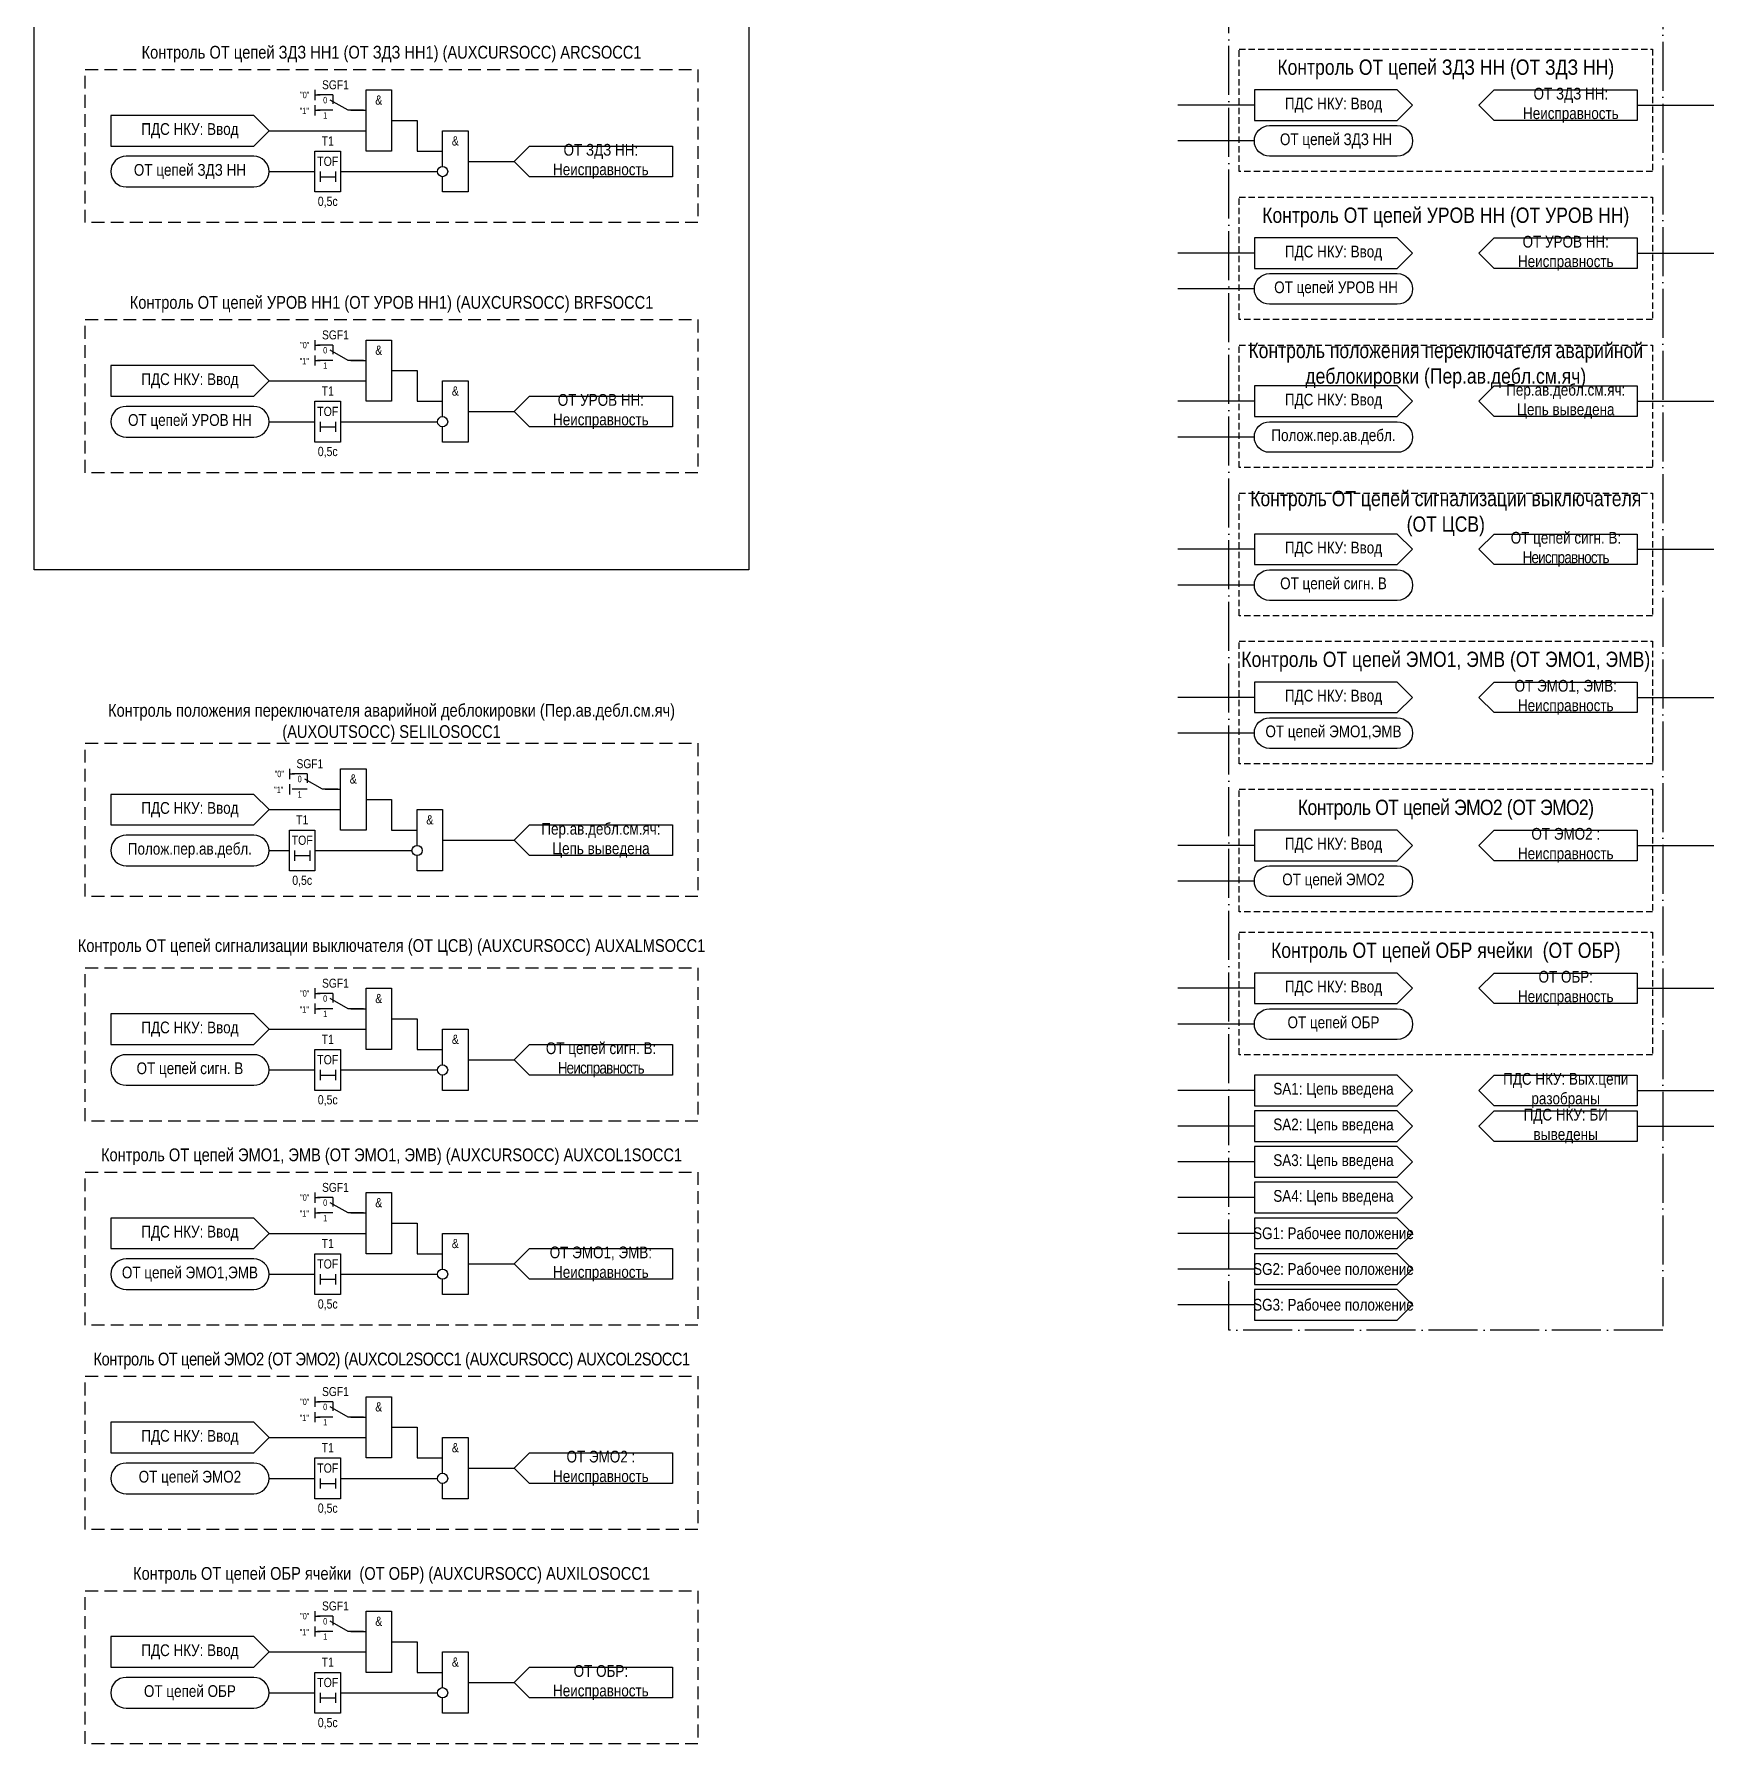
# Model space of a CAD drawing. Header units: millimetres. Extents: x -10 to 319, y 0 to 688.
# Drawn here: x -10 to 319, y 0 to 334.9 of the extents above; entities that cross this region are included whole.
import ezdxf
from ezdxf.enums import TextEntityAlignment as Align

# ---------------------------------------------------------------- set-up
doc = ezdxf.new("R2010")
doc.units = ezdxf.units.MM
doc.linetypes.add('ACAD_ISO04W100', pattern=[30, 24, -3, 0, -3])
doc.linetypes.add('штриховая2', pattern=[0.375, 0.25, -0.125])
doc.layers.add('TEXT', color=7, linetype='Continuous', lineweight=25)
doc.layers.add('Основная', color=7, linetype='Continuous')
doc.styles.add('2.5_Gost_RD', font='ARIALN.TTF', dxfattribs={"height": 2.5})
doc.styles.add('3.5_Gost_RD', font='ARIALN.TTF', dxfattribs={"height": 3.5})
doc.styles.add('Вывод', font='ARIALN.TTF', dxfattribs={"height": 2.5})
doc.styles.add('Компонент', font='ARIALN.TTF', dxfattribs={"height": 3.5})

# ---------------------------------------------------------------- blocks, each defined once
blk = doc.blocks.new('*U958')
at = {"layer": 'Основная', "color": 0}
blk.add_line((0, 0), (7, 4), dxfattribs=at)
at = {"layer": 'Основная', "ltscale": 0.35}
blk.add_line((6, 6), (6, 2.5), dxfattribs=at)
blk = doc.blocks.new('*U985')
at = {"layer": 'Основная', "color": 0}
for p, q in [((-3, 6), (-9, 6)), ((-3, 0), (-9, 0)), ((9, 0), (3, 0))]:
    blk.add_line(p, q, dxfattribs=at)
at = {"layer": 'Основная', "ltscale": 0.25, "xscale": -1}
blk.add_blockref('*U958', (3, 0), dxfattribs=at)
at = {"layer": 'Основная'}
for tag, height, style, p in [('В1', 2.5, 'Вывод', (-14, 6)), ('ОУ', 3.5, 'Компонент', (-2, 10)), ('В2', 2.5, 'Вывод', (-6, 4)), ('В3', 2.5, 'Вывод', (-6, -2))]:
    blk.add_attdef(tag, text='', height=height, dxfattribs=dict(at, style=style)).set_placement(p, align=Align.MIDDLE_CENTER)

msp = doc.modelspace()

# ---------------------------------------------------------------- linework, layer by layer
at = {"ltscale": 100}
for p, q in [((45, 324), (45, 322)), ((45, 323), (46, 323)), ((45, 321), (45, 319)), ((45, 320), (46, 320)), ((229, 321), (214, 321)), ((304, 321), (319, 321)), ((229, 314), (214, 314)), ((229, 292), (214, 292)), ((304, 292), (319, 292)), ((229, 285), (214, 285)), ((45, 275), (45, 273)), ((45, 274), (46, 274)), ((45, 272), (45, 270)), ((45, 271), (46, 271)), ((229, 263), (214, 263)), ((304, 263), (319, 263)), ((229, 256), (214, 256)), ((229, 234), (214, 234)), ((304, 234), (319, 234)), ((229, 227), (214, 227)), ((229, 205), (214, 205)), ((304, 205), (319, 205)), ((229, 198), (214, 198)), ((40, 191), (40, 189)), ((40, 190), (41, 190)), ((40, 188), (40, 186)), ((229, 176), (214, 176)), ((304, 176), (319, 176)), ((229, 169), (214, 169)), ((45, 148), (45, 146)), ((229, 148), (214, 148)), ((304, 148), (319, 148)), ((45, 147), (46, 147)), ((45, 145), (45, 143)), ((45, 144), (46, 144)), ((229, 141), (214, 141)), ((229, 128), (214, 128)), ((304, 128), (319, 128)), ((229, 121), (214, 121)), ((304, 121), (319, 121)), ((229, 114), (214, 114)), ((45, 108), (45, 106)), ((45, 107), (46, 107)), ((45, 105), (45, 103)), ((45, 104), (46, 104)), ((229, 107), (214, 107)), ((229, 100), (214, 100)), ((229, 93), (214, 93)), ((229, 86), (214, 86)), ((45, 68), (45, 66)), ((45, 67), (46, 67)), ((45, 65), (45, 63)), ((45, 64), (46, 64)), ((45, 26), (45, 24)), ((45, 25), (46, 25)), ((45, 23), (45, 21)), ((45, 22), (46, 22))]:
    msp.add_line(p, q, dxfattribs=at)
at = {"color": 3, "ltscale": 100}
msp.add_lwpolyline([(-10, 648), (130, 648), (130, 230), (-10, 230)], close=True, dxfattribs=at)
at = {"color": 251, "linetype": 'ACAD_ISO04W100', "lineweight": 30, "ltscale": 0.4, "true_color": 0x58595b}
msp.add_lwpolyline([(224, 648), (309, 648), (309, 81), (224, 81)], close=True, dxfattribs=at)
at = {"linetype": 'штриховая2', "ltscale": 5}
for points in [[(226, 332), (307, 332), (307, 308), (226, 308)], [(226, 303), (307, 303), (307, 279), (226, 279)], [(226, 274), (307, 274), (307, 250), (226, 250)], [(226, 245), (307, 245), (307, 221), (226, 221)], [(226, 216), (307, 216), (307, 192), (226, 192)], [(226, 187), (307, 187), (307, 163), (226, 163)], [(226, 159), (307, 159), (307, 135), (226, 135)]]:
    msp.add_lwpolyline(points, close=True, dxfattribs=at)
at = {"linetype": 'штриховая2', "ltscale": 10}
for points in [[(0, 328), (120, 328), (120, 298), (0, 298)], [(0, 279), (120, 279), (120, 249), (0, 249)], [(0, 196), (120, 196), (120, 166), (0, 166)], [(0, 152), (120, 152), (120, 122), (0, 122)], [(0, 112), (120, 112), (120, 82), (0, 82)], [(0, 72), (120, 72), (120, 42), (0, 42)], [(0, 30), (120, 30), (120, 0), (0, 0)]]:
    msp.add_lwpolyline(points, close=True, dxfattribs=at)
at = {"ltscale": 100}
for points in [[(55, 324), (60, 324), (60, 312), (55, 312)], [(229, 324), (229, 318), (257, 318), (260, 321), (257, 324)], [(304, 318), (276, 318), (273, 321), (276, 324), (304, 324)], [(5, 319), (5, 313), (33, 313), (36, 316), (33, 319)], [(45, 312), (50, 312), (50, 304), (45, 304)], [(229, 295), (229, 289), (257, 289), (260, 292), (257, 295)], [(304, 289), (276, 289), (273, 292), (276, 295), (304, 295)], [(55, 275), (60, 275), (60, 263), (55, 263)], [(5, 270), (5, 264), (33, 264), (36, 267), (33, 270)], [(229, 266), (229, 260), (257, 260), (260, 263), (257, 266)], [(304, 260), (276, 260), (273, 263), (276, 266), (304, 266)], [(45, 263), (50, 263), (50, 255), (45, 255)], [(229, 237), (229, 231), (257, 231), (260, 234), (257, 237)], [(304, 231), (276, 231), (273, 234), (276, 237), (304, 237)], [(229, 208), (229, 202), (257, 202), (260, 205), (257, 208)], [(304, 202), (276, 202), (273, 205), (276, 208), (304, 208)], [(50, 191), (55, 191), (55, 179), (50, 179)], [(5, 186), (5, 180), (33, 180), (36, 183), (33, 186)], [(40, 179), (45, 179), (45, 171), (40, 171)], [(229, 179), (229, 173), (257, 173), (260, 176), (257, 179)], [(304, 173), (276, 173), (273, 176), (276, 179), (304, 179)], [(229, 151), (229, 145), (257, 145), (260, 148), (257, 151)], [(304, 145), (276, 145), (273, 148), (276, 151), (304, 151)], [(55, 148), (60, 148), (60, 136), (55, 136)], [(5, 143), (5, 137), (33, 137), (36, 140), (33, 143)], [(45, 136), (50, 136), (50, 128), (45, 128)], [(229, 131), (229, 125), (257, 125), (260, 128), (257, 131)], [(229, 124), (229, 118), (257, 118), (260, 121), (257, 124)], [(229, 117), (229, 111), (257, 111), (260, 114), (257, 117)], [(55, 108), (60, 108), (60, 96), (55, 96)], [(229, 110), (229, 104), (257, 104), (260, 107), (257, 110)], [(5, 103), (5, 97), (33, 97), (36, 100), (33, 103)], [(229, 103), (229, 97), (257, 97), (260, 100), (257, 103)], [(45, 96), (50, 96), (50, 88), (45, 88)], [(229, 96), (229, 90), (257, 90), (260, 93), (257, 96)], [(229, 89), (229, 83), (257, 83), (260, 86), (257, 89)], [(55, 68), (60, 68), (60, 56), (55, 56)], [(5, 63), (5, 57), (33, 57), (36, 60), (33, 63)], [(45, 56), (50, 56), (50, 48), (45, 48)], [(55, 26), (60, 26), (60, 14), (55, 14)], [(5, 21), (5, 15), (33, 15), (36, 18), (33, 21)], [(45, 14), (50, 14), (50, 6), (45, 6)]]:
    msp.add_lwpolyline(points, close=True, dxfattribs=at)
for points in [[(52, 320), (55, 320)], [(52, 320), (55, 320)], [(36, 316), (55, 316)], [(60, 318), (65, 318), (65, 312), (70, 312)], [(70, 309), (70, 316), (75, 316), (75, 304), (70, 304), (70, 307)], [(84, 310), (87, 313), (115, 313), (115, 307), (87, 307), (84, 310)], [(75, 310), (84, 310)], [(36, 308), (45, 308)], [(46, 308), (46, 306)], [(46, 307), (49, 307)], [(49, 308), (49, 306)], [(50, 308), (69, 308)], [(52, 271), (55, 271)], [(52, 271), (55, 271)], [(60, 269), (65, 269), (65, 263), (70, 263)], [(36, 267), (55, 267)], [(70, 260), (70, 267), (75, 267), (75, 255), (70, 255), (70, 258)], [(84, 261), (87, 264), (115, 264), (115, 258), (87, 258), (84, 261)], [(36, 259), (45, 259)], [(46, 259), (46, 257)], [(46, 258), (49, 258)], [(49, 259), (49, 257)], [(50, 259), (69, 259)], [(75, 261), (84, 261)], [(47, 187), (50, 187)], [(55, 185), (60, 185), (60, 179), (65, 179)], [(36, 183), (50, 183)], [(65, 176), (65, 183), (70, 183), (70, 171), (65, 171), (65, 174)], [(84, 177), (87, 180), (115, 180), (115, 174), (87, 174), (84, 177)], [(36, 175), (40, 175)], [(41, 175), (41, 173)], [(44, 175), (44, 173)], [(45, 175), (64, 175)], [(70, 177), (84, 177)], [(41, 174), (44, 174)], [(52, 144), (55, 144)], [(52, 144), (55, 144)], [(60, 142), (65, 142), (65, 136), (70, 136)], [(36, 140), (55, 140)], [(70, 133), (70, 140), (75, 140), (75, 128), (70, 128), (70, 131)], [(75, 134), (84, 134)], [(84, 134), (87, 137), (115, 137), (115, 131), (87, 131), (84, 134)], [(36, 132), (45, 132)], [(46, 132), (46, 130)], [(46, 131), (49, 131)], [(49, 132), (49, 130)], [(50, 132), (69, 132)], [(273, 128), (276, 131), (304, 131), (304, 125), (276, 125), (273, 128)], [(273, 121), (276, 124), (304, 124), (304, 118), (276, 118), (273, 121)], [(52, 104), (55, 104)], [(52, 104), (55, 104)], [(60, 102), (65, 102), (65, 96), (70, 96)], [(36, 100), (55, 100)], [(70, 93), (70, 100), (75, 100), (75, 88), (70, 88), (70, 91)], [(75, 94), (84, 94)], [(84, 94), (87, 97), (115, 97), (115, 91), (87, 91), (84, 94)], [(36, 92), (45, 92)], [(46, 92), (46, 90)], [(46, 91), (49, 91)], [(49, 92), (49, 90)], [(50, 92), (69, 92)], [(52, 64), (55, 64)], [(52, 64), (55, 64)], [(60, 62), (65, 62), (65, 56), (70, 56)], [(36, 60), (55, 60)], [(70, 53), (70, 60), (75, 60), (75, 48), (70, 48), (70, 51)], [(84, 54), (87, 57), (115, 57), (115, 51), (87, 51), (84, 54)], [(75, 54), (84, 54)], [(36, 52), (45, 52)], [(46, 52), (46, 50)], [(46, 51), (49, 51)], [(49, 52), (49, 50)], [(50, 52), (69, 52)], [(52, 22), (55, 22)], [(52, 22), (55, 22)], [(36, 18), (55, 18)], [(60, 20), (65, 20), (65, 14), (70, 14)], [(70, 11), (70, 18), (75, 18), (75, 6), (70, 6), (70, 9)], [(84, 12), (87, 15), (115, 15), (115, 9), (87, 9), (84, 12)], [(75, 12), (84, 12)], [(36, 10), (45, 10)], [(46, 10), (46, 8)], [(46, 9), (49, 9)], [(49, 10), (49, 8)], [(50, 10), (69, 10)]]:
    msp.add_lwpolyline(points, dxfattribs=at)
for points in [[(232, 311, -1), (232, 317), (257, 317, -1), (257, 311)], [(8, 305), (33, 305, 1), (33, 311), (8, 311, 1)], [(232, 282, -1), (232, 288), (257, 288, -1), (257, 282)], [(8, 256), (33, 256, 1), (33, 262), (8, 262, 1)], [(232, 253, -1), (232, 259), (257, 259, -1), (257, 253)], [(232, 224, -1), (232, 230), (257, 230, -1), (257, 224)], [(232, 195, -1), (232, 201), (257, 201, -1), (257, 195)], [(8, 172), (33, 172, 1), (33, 178), (8, 178, 1)], [(232, 166, -1), (232, 172), (257, 172, -1), (257, 166)], [(232, 138, -1), (232, 144), (257, 144, -1), (257, 138)], [(8, 129), (33, 129, 1), (33, 135), (8, 135, 1)], [(8, 89), (33, 89, 1), (33, 95), (8, 95, 1)], [(8, 49), (33, 49, 1), (33, 55), (8, 55, 1)], [(8, 7), (33, 7, 1), (33, 13), (8, 13, 1)]]:
    msp.add_lwpolyline(points, format="xyb", close=True, dxfattribs=at)
for centre in [(70, 308), (70, 259), (65, 175), (70, 132), (70, 92), (70, 52), (70, 10)]:
    msp.add_circle(centre, 1, dxfattribs=at)

# ---------------------------------------------------------------- block references
at = {"layer": 'Основная', "ltscale": 0.25, "xscale": 0.5, "yscale": 0.5, "zscale": 0.5}
for p in [(50, 320), (50, 271), (45, 187), (50, 144), (50, 104), (50, 64), (50, 22)]:
    msp.add_blockref('*U985', p, dxfattribs=at).add_auto_attribs({'ОУ': 'SGF1', 'В1': '"0"', 'В2': '0', 'В3': '1'})

# ---------------------------------------------------------------- texts
at = {"color": 30, "ltscale": 100, "attachment_point": 5, "style": '3.5_Gost_RD'}
for s, insert, char_height, width in [('Контроль ОТ цепей ЗДЗ НН1 (ОТ ЗДЗ НН1) (AUXCURSOCC) {\\C6;ARCSOCC1}', (60, 331), 2.5, 120), ('Контроль ОТ цепей ЗДЗ НН (ОТ ЗДЗ НН)', (266.5, 328), 3, 81), ('Контроль ОТ цепей УРОВ НН (ОТ УРОВ НН)', (266.5, 299), 3, 81), ('Контроль ОТ цепей УРОВ НН1 (ОТ УРОВ НН1) (AUXCURSOCC) {\\C6;BRFSOCC1}', (60, 282), 2.5, 120), ('Контроль положения переключателя аварийной деблокировки (Пер.ав.дебл.см.яч)', (266.5, 270), 3, 81), ('Контроль ОТ цепей сигнализации выключателя (ОТ ЦСВ)', (266.5, 241), 3, 81), ('Контроль ОТ цепей ЭМО1, ЭМВ (ОТ ЭМО1, ЭМВ)', (266.5, 212), 3, 81), ('{\\T0.95;Контроль ОТ цепей ЭМО2 (ОТ ЭМО2)}', (266.5, 183), 3, 81), ('\\pt87.5;Контроль ОТ цепей сигнализации выключателя (ОТ ЦСВ) (AUXCURSOCC) {\\C6;AUXALMSOCC1}', (60, 156), 2.5, 120), ('Контроль ОТ цепей ОБР ячейки  (ОТ ОБР) ', (266.5, 155), 3, 81), ('Контроль ОТ цепей ЭМО1, ЭМВ (ОТ ЭМО1, ЭМВ) (AUXCURSOCC) {\\C6;AUXCOL1SOCC1}', (60, 115), 2.5, 120), ('{\\T0.95;Контроль ОТ цепей ЭМО2 (ОТ ЭМО2) (AUXCOL2SOCC1 (AUXCURSOCC) \\C6;AUXCOL2SOCC1}', (60, 75), 2.5, 120)]:
    msp.add_mtext(s, dxfattribs=dict(at, insert=insert, char_height=char_height, width=width))
at = {"ltscale": 100, "attachment_point": 5}
for s, insert, char_height, width, style in [('&', (57.5, 322), 1.8, 5, '2.5_Gost_RD'), ('ПДС НКУ: Ввод', (244.5, 321), 2.3, 31, '2.5_Gost_RD'), ('ОТ ЗДЗ НН: Неисправность', (291, 321), 2.3, 28, '2.5_Gost_RD'), ('ПДС НКУ: Ввод', (20.5, 316), 2.3, 31, '2.5_Gost_RD'), ('T1', (47.5, 314), 1.8, 5, '2.5_Gost_RD'), ('&', (72.5, 314), 1.8, 5, '2.5_Gost_RD'), ('ОТ цепей ЗДЗ НН', (245, 314), 2.3, 31, '2.5_Gost_RD'), ('ОТ ЗДЗ НН: Неисправность', (101, 310), 2.3, 28, '2.5_Gost_RD'), ('ОТ цепей ЗДЗ НН', (20.5, 308), 2.3, 31, '2.5_Gost_RD'), ('TOF', (47.5, 310), 1.8, 5, '2.5_Gost_RD'), ('0,5с', (47.5, 302), 1.8, 5, '2.5_Gost_RD'), ('ОТ УРОВ НН: Неисправность', (290, 292), 2.3, 28, '2.5_Gost_RD'), ('ПДС НКУ: Ввод', (244.5, 292), 2.3, 31, '2.5_Gost_RD'), ('ОТ цепей УРОВ НН', (245, 285), 2.3, 31, '2.5_Gost_RD'), ('&', (57.5, 273), 1.8, 5, '2.5_Gost_RD'), ('ПДС НКУ: Ввод', (20.5, 267), 2.3, 31, '2.5_Gost_RD'), ('T1', (47.5, 265), 1.8, 5, '2.5_Gost_RD'), ('&', (72.5, 265), 1.8, 5, '2.5_Gost_RD'), ('Пер.ав.дебл.см.яч: Цепь выведена', (290, 263), 2.3, 28, '2.5_Gost_RD'), ('TOF', (47.5, 261), 1.8, 5, '2.5_Gost_RD'), ('ОТ УРОВ НН: Неисправность', (101, 261), 2.3, 28, '2.5_Gost_RD'), ('ПДС НКУ: Ввод', (244.5, 263), 2.3, 31, '2.5_Gost_RD'), ('ОТ цепей УРОВ НН', (20.5, 259), 2.3, 31, '2.5_Gost_RD'), ('0,5с', (47.5, 253), 1.8, 5, '2.5_Gost_RD'), ('ПДС НКУ: Ввод', (244.5, 234), 2.3, 31, '2.5_Gost_RD'), ('ОТ цепей сигн. В{\\T0.9;: Неисправность }', (290, 234), 2.3, 28, '2.5_Gost_RD'), ('ОТ ЭМО1, ЭМВ: Неисправность', (290, 205), 2.3, 28, '2.5_Gost_RD'), ('ПДС НКУ: Ввод', (244.5, 205), 2.3, 31, '2.5_Gost_RD'), ('Контроль положения переключателя аварийной деблокировки (Пер.ав.дебл.см.яч) (AUXOUTSOCC) {\\C6;SELILOSOCC1}', (60, 200), 2.5, 120, '3.5_Gost_RD'), ('&', (52.5, 189), 1.8, 5, '2.5_Gost_RD'), ('ПДС НКУ: Ввод', (20.5, 183), 2.3, 31, '2.5_Gost_RD'), ('T1', (42.5, 181), 1.8, 5, '2.5_Gost_RD'), ('&', (67.5, 181), 1.8, 5, '2.5_Gost_RD'), ('TOF', (42.5, 177), 1.8, 5, '2.5_Gost_RD'), ('Пер.ав.дебл.см.яч: Цепь выведена', (101, 177), 2.3, 28, '2.5_Gost_RD'), ('ПДС НКУ: Ввод', (244.5, 176), 2.3, 31, '2.5_Gost_RD'), ('ОТ ЭМО2 : Неисправность', (290, 176), 2.3, 28, '2.5_Gost_RD'), ('Полож.пер.ав.дебл.', (20.5, 175), 2.3, 31, '2.5_Gost_RD'), ('0,5с', (42.5, 169), 1.8, 5, '2.5_Gost_RD'), ('ОТ ОБР: Неисправность ', (290, 148), 2.3, 28, '2.5_Gost_RD'), ('ПДС НКУ: Ввод', (244.5, 148), 2.3, 31, '2.5_Gost_RD'), ('&', (57.5, 146), 1.8, 5, '2.5_Gost_RD'), ('ПДС НКУ: Ввод', (20.5, 140), 2.3, 31, '2.5_Gost_RD'), ('T1', (47.5, 138), 1.8, 5, '2.5_Gost_RD'), ('&', (72.5, 138), 1.8, 5, '2.5_Gost_RD'), ('ОТ цепей сигн. В{\\T0.9;: Неисправность }', (101, 134), 2.3, 28, '2.5_Gost_RD'), ('TOF', (47.5, 134), 1.8, 5, '2.5_Gost_RD'), ('\\pt11.5;ОТ цепей сигн. В', (20.5, 132), 2.3, 31, '2.5_Gost_RD'), ('ПДС НКУ: Вых.цепи разобраны', (290, 128), 2.3, 28, '2.5_Gost_RD'), ('SA1: Цепь введена', (244.5, 128), 2.3, 31, '2.5_Gost_RD'), ('0,5с', (47.5, 126), 1.8, 5, '2.5_Gost_RD'), ('ПДС НКУ: БИ выведены', (290, 121), 2.3, 28, '2.5_Gost_RD'), ('SA2: Цепь введена', (244.5, 121), 2.3, 31, '2.5_Gost_RD'), ('SA3: Цепь введена', (244.5, 114), 2.3, 31, '2.5_Gost_RD'), ('SA4: Цепь введена', (244.5, 107), 2.3, 31, '2.5_Gost_RD'), ('&', (57.5, 106), 1.8, 5, '2.5_Gost_RD'), ('ПДС НКУ: Ввод', (20.5, 100), 2.3, 31, '2.5_Gost_RD'), ('SG1: Рабочее положение', (244.5, 100), 2.3, 31, '2.5_Gost_RD'), ('T1', (47.5, 98), 1.8, 5, '2.5_Gost_RD'), ('&', (72.5, 98), 1.8, 5, '2.5_Gost_RD'), ('ОТ ЭМО1, ЭМВ: Неисправность', (101, 94), 2.3, 28, '2.5_Gost_RD'), ('TOF', (47.5, 94), 1.8, 5, '2.5_Gost_RD'), ('SG2: Рабочее положение', (244.5, 93), 2.3, 31, '2.5_Gost_RD'), ('ОТ цепей ЭМО1,ЭМВ', (20.5, 92), 2.3, 31, '2.5_Gost_RD'), ('0,5с', (47.5, 86), 1.8, 5, '2.5_Gost_RD'), ('SG3: Рабочее положение', (244.5, 86), 2.3, 31, '2.5_Gost_RD'), ('&', (57.5, 66), 1.8, 5, '2.5_Gost_RD'), ('ПДС НКУ: Ввод', (20.5, 60), 2.3, 31, '2.5_Gost_RD'), ('T1', (47.5, 58), 1.8, 5, '2.5_Gost_RD'), ('&', (72.5, 58), 1.8, 5, '2.5_Gost_RD'), ('ОТ ЭМО2 : Неисправность', (101, 54), 2.3, 28, '2.5_Gost_RD'), ('ОТ цепей ЭМО2', (20.5, 52), 2.3, 31, '2.5_Gost_RD'), ('TOF', (47.5, 54), 1.8, 5, '2.5_Gost_RD'), ('0,5с', (47.5, 46), 1.8, 5, '2.5_Gost_RD'), ('Контроль ОТ цепей ОБР ячейки  (ОТ ОБР) (AUXCURSOCC) {\\C6;AUXILOSOCC1}', (60, 33), 2.5, 120, '3.5_Gost_RD'), ('&', (57.5, 24), 1.8, 5, '2.5_Gost_RD'), ('ПДС НКУ: Ввод', (20.5, 18), 2.3, 31, '2.5_Gost_RD'), ('T1', (47.5, 16), 1.8, 5, '2.5_Gost_RD'), ('&', (72.5, 16), 1.8, 5, '2.5_Gost_RD'), ('ОТ ОБР: Неисправность ', (101, 12), 2.3, 28, '2.5_Gost_RD'), ('ОТ цепей ОБР', (20.5, 10), 2.3, 31, '2.5_Gost_RD'), ('TOF', (47.5, 12), 1.8, 5, '2.5_Gost_RD'), ('0,5с', (47.5, 4), 1.8, 5, '2.5_Gost_RD')]:
    msp.add_mtext(s, dxfattribs=dict(at, insert=insert, char_height=char_height, width=width, style=style))
at = {"ltscale": 100, "char_height": 1.25, "attachment_point": 1, "style": '3.5_Gost_RD'}
for insert in [(42, 320.5), (42, 271.5), (37, 187.5), (42, 144.5), (42, 104.5), (42, 64.5), (42, 22.5)]:
    msp.add_mtext_dynamic_manual_height_columns('"1"', width=2, gutter_width=17.5, heights=[0], dxfattribs=dict(at, insert=insert))
at = {"layer": 'TEXT', "ltscale": 100, "char_height": 2.3, "width": 31, "attachment_point": 5, "style": '2.5_Gost_RD'}
for s, insert in [('Полож.пер.ав.дебл.', (244.5, 256)), ('\\pt11.5;ОТ цепей сигн. В', (244.5, 227)), ('ОТ цепей ЭМО1,ЭМВ', (244.5, 198)), ('ОТ цепей ЭМО2', (244.5, 169)), ('ОТ цепей ОБР', (244.5, 141))]:
    msp.add_mtext(s, dxfattribs=dict(at, insert=insert))

doc.saveas('drawing.dxf')
